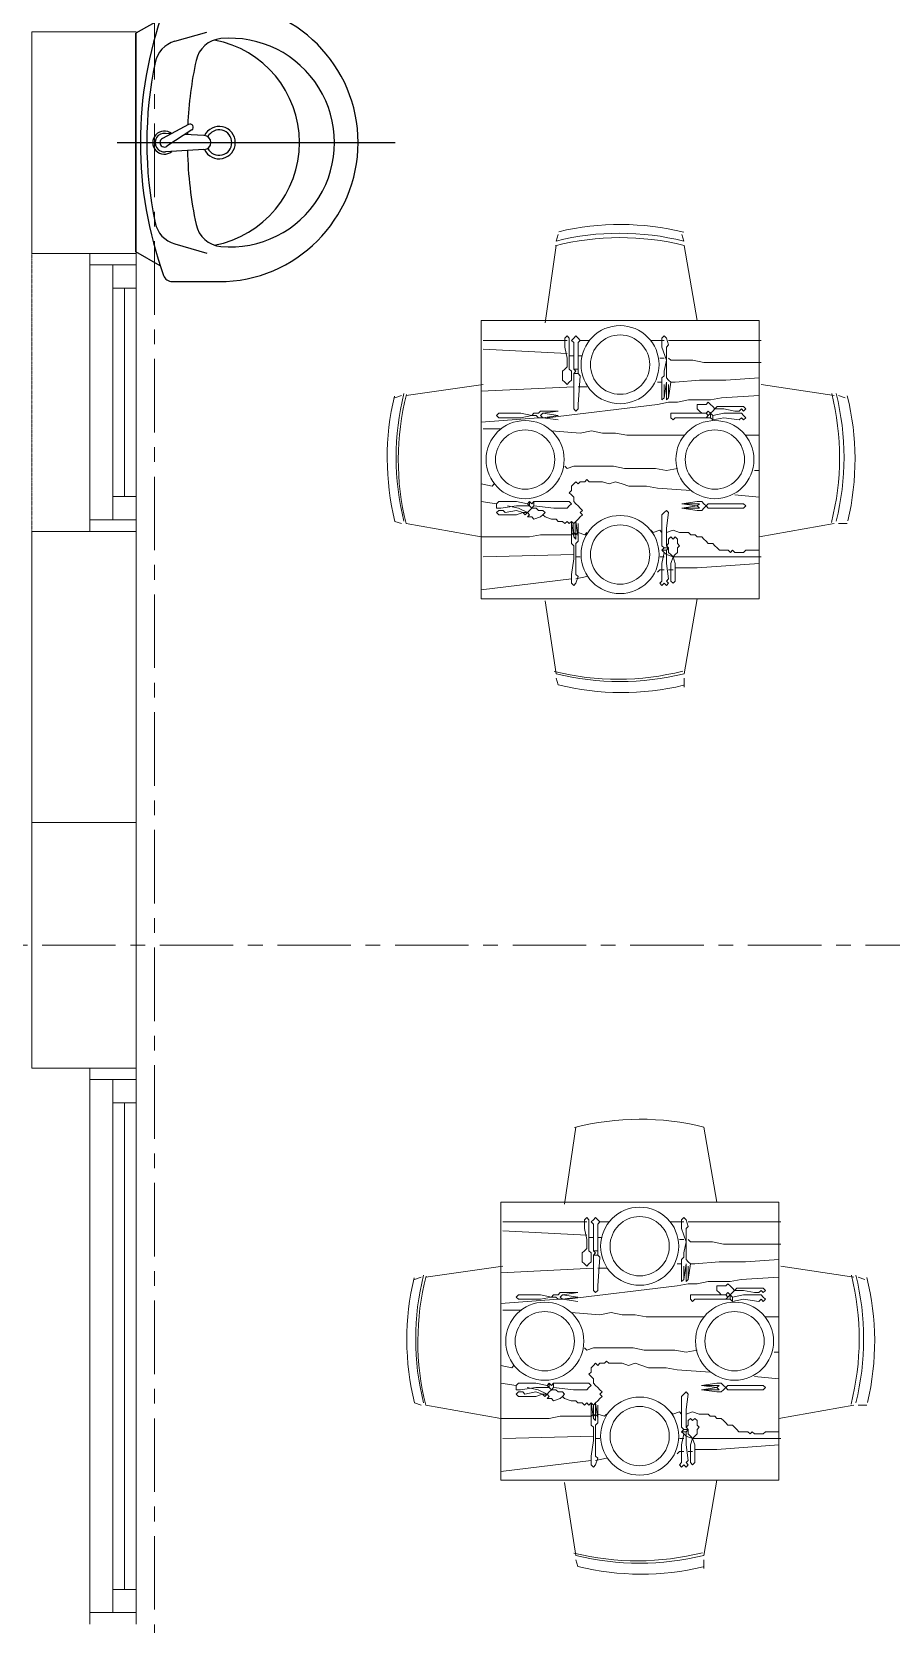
# Model space of a CAD drawing. Header units: millimetres. Extents: x 26027 to 581921, y 7230 to 233891.
# Drawn here: x 465586 to 467441, y 213980 to 217416 of the extents above; entities that cross this region are included whole.
import ezdxf

# ---------------------------------------------------------------- set-up
doc = ezdxf.new("R2010")
doc.units = ezdxf.units.MM
doc.header["$LTSCALE"] = 5
doc.linetypes.add('CENTER', pattern=[50.8, 31.75, -6.35, 6.35, -6.35])
doc.linetypes.add('HIDDEN2', pattern=[0.1875, 0.125, -0.0625])
for name, color, linetype, lineweight in [('Aluminum', 7, 'Continuous', 5), ('Proj', 7, 'HIDDEN2', 5), ('SANIT', 250, 'Continuous', 5), ('Structure', 20, 'Continuous', 5), ('Walls', 32, 'Continuous', 5)]:
    doc.layers.add(name, color=color, linetype=linetype, lineweight=lineweight)
for name, color, linetype in [('axes', 9, 'Continuous'), ('GE-ARCHITECTURAL_ELEMENTS', 8, 'Continuous'), ('PDF2_Geometry', 7, 'Continuous')]:
    doc.layers.add(name, color=color, linetype=linetype)

# ---------------------------------------------------------------- blocks, each defined once
blk = doc.blocks.new('lav-manta 60')
at = {"layer": 'GE-ARCHITECTURAL_ELEMENTS'}
for p, q in [((0, 0.04), (0, -0.56)), ((-0.2658, -0.0529), (-0.2358, 0)), ((-0.2358, 0), (0.2358, 0)), ((0.2658, -0.0529), (0.2358, 0)), ((-0.015, -0.1473), (-0.0199, -0.064)), ((0.0274, -0.121), (-0.0078, -0.0673)), ((0.0389, -0.1142), (0.0087, -0.0575)), ((0.0191, -0.077), (0.0199, -0.064)), ((-0.3, -0.0789), (-0.3, -0.18)), ((-0.2185, -0.0841), (-0.2383, -0.1537)), ((0.2185, -0.0841), (0.2383, -0.1537)), ((0.3, -0.0789), (0.3, -0.18)), ((0.015, -0.1473), (0.0174, -0.1057))]:
    blk.add_line(p, q, dxfattribs=at)
for centre, radius, start, end in [((0, -0.8557), 0.8457, 70.1771, 109.8229), ((0, -0.8696), 0.8457, 78.1914, 101.8086), ((-0.28, -0.0789), 0.02, 109.8229, 180), ((-0.1608, -0.1006), 0.06, 101.8086, 164.0794), ((0, -0.0617), 0.025, 320.7474, 220.368), ((0, -0.0617), 0.02, 353.2671, 186.682), ((0, -0.0617), 0.00966, 25.4127, 215.9577), ((0.1608, -0.1006), 0.06, 15.9206, 78.1914), ((0.28, -0.0789), 0.02, 0, 70.1771), ((-0.1645, -0.189), 0.06, 102.0883, 174.8142), ((0, -0.9572), 0.8457, 91.1572, 102.0883), ((0, -0.9572), 0.8457, 88.5486, 88.844), ((0.0332, -0.1176), 0.00666, 210.6852, 30.6852), ((0, -0.9572), 0.8457, 77.9117, 87.4274), ((0.1645, -0.189), 0.06, 5.1858, 77.9117), ((0, -0.1282), 0.2252, 190.6097, 349.3903), ((0, -0.18), 0.035, 115.3106, 64.6894), ((0, -0.18), 0.0275, 117.1496, 62.8504), ((0, -0.1473), 0.015, 180, 0), ((0, -0.18), 0.3, 180, 0), ((0, -0.2039), 0.2252, 174.8142, 5.1858)]:
    blk.add_arc(centre, radius, start, end, dxfattribs=at)

msp = doc.modelspace()

# ---------------------------------------------------------------- linework, layer by layer
at = {"layer": 'Aluminum'}
for p, q in [((465710.8, 216938.3, 0), (465710.8, 216338.3, 0)), ((465810.8, 216938.3, 0), (465810.8, 216338.3, 0)), ((465710.8, 216913.3, 0), (465810.8, 216913.3, 0)), ((465760.8, 216913.3, 0), (465760.8, 216363.3, 0)), ((465760.8, 216863.3, 0), (465810.8, 216863.3, 0)), ((465785.8, 216413.3, 0), (465785.8, 216863.3, 0)), ((465760.8, 216413.3, 0), (465810.8, 216413.3, 0)), ((465710.8, 216363.3, 0), (465810.8, 216363.3, 0)), ((465710.8, 215180.3, 0), (465710.8, 213980.3, 0)), ((465810.8, 215180.3, 0), (465810.8, 213980.3, 0)), ((465710.8, 215155.3, 0), (465810.8, 215155.3, 0)), ((465760.8, 215155.3, 0), (465760.8, 214005.3, 0)), ((465760.8, 215105.3, 0), (465810.8, 215105.3, 0)), ((465785.8, 214055.3, 0), (465785.8, 215105.3, 0)), ((465760.8, 214055.3, 0), (465810.8, 214055.3, 0)), ((465710.8, 214005.3, 0), (465810.8, 214005.3, 0))]:
    msp.add_line(p, q, dxfattribs=at)
at = {"layer": 'axes', "linetype": 'CENTER', "lineweight": 0}
for p, q in [((465850.8, 120285.6, 2.4), (465850.8, 230891.1, 2.4)), ((484308.8, 215445.3, 0), (460683, 215445.3, 0))]:
    msp.add_line(p, q, dxfattribs=at)
at = {"layer": 'PDF2_Geometry', "lineweight": 5, "elevation": -2.4}
for points in [[(466693.9, 216788.6), (466717.7, 216955.4)], [(466741.6, 216750.5), (466560.5, 216750.5)], [(466741.6, 216760), (466741.6, 216760)], [(466741.6, 216760), (466741.6, 216760)], [(466746.3, 216755.3), (466746.3, 216755.3)], [(466755.9, 216679), (466755.9, 216640.9), (466755.9, 216602.8), (466760.6, 216598), (466765.4, 216602.8), (466765.4, 216612.3), (466770.1, 216674.3), (466765.4, 216679), (466755.9, 216679), (466760.6, 216683.8), (466755.9, 216688.6), (466755.9, 216717.2), (466755.9, 216745.7), (466751.1, 216750.5), (466755.9, 216755.3), (466760.6, 216760), (466765.4, 216755.3), (466770.1, 216750.5), (466765.4, 216745.7), (466765.4, 216717.2), (466765.4, 216688.6), (466765.4, 216679)], [(466751.1, 216750.5), (466751.1, 216750.5)], [(466755.9, 216755.3), (466755.9, 216755.3)], [(466765.4, 216755.3), (466765.4, 216755.3)], [(466765.4, 216755.3), (466765.4, 216755.3)], [(466789.2, 216750.5), (466770.1, 216750.5)], [(466951.2, 216750.5), (466922.6, 216750.5)], [(466951.2, 216760), (466951.2, 216760)], [(466956, 216755.3), (466951.2, 216760)], [(466956, 216755.3), (466956, 216755.3)], [(466956, 216755.3), (466956, 216755.3)], [(467160.8, 216750.5), (466960.7, 216750.5)], [(466741.6, 216721.9), (466560.5, 216731.4)], [(466755.9, 216717.2), (466746.3, 216717.2)], [(466774.9, 216717.2), (466765.4, 216717.2)], [(466951.2, 216712.4), (466941.7, 216712.4)], [(467160.8, 216702.9), (467037, 216702.9), (467013.1, 216707.6), (466984.5, 216707.6), (466965.5, 216707.6), (466960.7, 216712.4)], [(466736.8, 216688.6), (466736.8, 216688.6)], [(466741.6, 216693.3), (466741.6, 216693.3)], [(466741.6, 216693.3), (466741.6, 216693.3)], [(466746.3, 216698.1), (466746.3, 216698.1)], [(466746.3, 216688.6), (466746.3, 216688.6)], [(466746.3, 216688.6), (466746.3, 216688.6)], [(466751.1, 216683.8), (466751.1, 216683.8)], [(466765.4, 216688.6), (466755.9, 216688.6), (466765.4, 216688.6)], [(466755.9, 216688.6), (466755.9, 216688.6)], [(466755.9, 216679), (466755.9, 216679)], [(466765.4, 216688.6), (466765.4, 216688.6)], [(466765.4, 216679), (466765.4, 216679)], [(466951.2, 216674.3), (466951.2, 216674.3)], [(466956, 216679), (466956, 216679)], [(466560.5, 216655.2), (466393.8, 216631.4)], [(466755.9, 216650.5), (466555.8, 216640.9)], [(466736.8, 216660), (466736.8, 216660)], [(466746.3, 216660), (466746.3, 216660)], [(466784.4, 216650.5), (466765.4, 216650.5)], [(466946.4, 216660), (466936.9, 216660)], [(466946.4, 216669.5), (466946.4, 216669.5)], [(466951.2, 216655.2), (466951.2, 216655.2)], [(466956, 216660), (466956, 216660)], [(466956, 216660), (466956, 216660)], [(466960.7, 216664.7), (466960.7, 216664.7)], [(466960.7, 216655.2), (466960.7, 216655.2)], [(467156.1, 216669.5), (467084.6, 216664.7), (467027.4, 216664.7), (466975, 216660), (466965.5, 216660)], [(467318.1, 216631.4), (467160.8, 216655.2)], [(466384.2, 216631.4), (466369.9, 216626.6)], [(467156.1, 216631.4), (467075.1, 216626.6), (467051.2, 216621.9), (467022.7, 216621.9), (467003.6, 216621.9), (466979.8, 216617.1), (466960.7, 216617.1), (466936.9, 216612.3), (466698.7, 216583.7)], [(466951.2, 216626.6), (466951.2, 216626.6)], [(466960.7, 216626.6), (466960.7, 216626.6)], [(467022.7, 216612.3), (467022.7, 216612.3)], [(467056, 216607.6), (467056, 216607.6)], [(467056, 216607.6), (467056, 216607.6)], [(467122.7, 216607.6), (467122.7, 216607.6)], [(467122.7, 216607.6), (467122.7, 216607.6)], [(467341.9, 216626.6), (467327.6, 216631.4)], [(466679.6, 216583.7), (466555.8, 216574.2)], [(466589.1, 216588.5), (466589.1, 216588.5)], [(466589.1, 216588.5), (466589.1, 216588.5)], [(466589.1, 216588.5), (466589.1, 216588.5)], [(466593.9, 216593.3), (466593.9, 216593.3)], [(466674.9, 216588.5), (466674.9, 216588.5)], [(466679.6, 216593.3), (466679.6, 216593.3)], [(466679.6, 216583.7), (466679.6, 216583.7)], [(466689.2, 216593.3), (466689.2, 216593.3)], [(466689.2, 216583.7), (466689.2, 216583.7)], [(466722.5, 216598), (466722.5, 216598)], [(466722.5, 216588.5), (466722.5, 216588.5)], [(466722.5, 216588.5), (466722.5, 216588.5)], [(466722.5, 216579), (466722.5, 216579)], [(466755.9, 216602.8), (466755.9, 216602.8)], [(466765.4, 216602.8), (466765.4, 216602.8)], [(467046.5, 216588.5), (467041.7, 216593.3), (467003.6, 216593.3), (466965.5, 216593.3), (466965.5, 216583.7), (466970.3, 216579), (466975, 216583.7), (467041.7, 216583.7)], [(466965.5, 216593.3), (466965.5, 216593.3)], [(466965.5, 216583.7), (466965.5, 216583.7)], [(467022.7, 216602.8), (467022.7, 216602.8)], [(467041.7, 216583.7), (467041.7, 216583.7)], [(467051.2, 216583.7), (467056, 216579), (467079.8, 216583.7), (467113.2, 216579), (467117.9, 216583.7), (467122.7, 216579), (467127.5, 216583.7), (467122.7, 216588.5), (467117.9, 216593.3), (467079.8, 216593.3), (467056, 216588.5), (467051.2, 216593.3)], [(467051.2, 216593.3), (467051.2, 216593.3)], [(467051.2, 216583.7), (467051.2, 216583.7)], [(467056, 216598), (467056, 216598)], [(467056, 216579), (467056, 216588.5)], [(467060.8, 216602.8), (467060.8, 216602.8)], [(467117.9, 216593.3), (467117.9, 216593.3)], [(467117.9, 216593.3), (467117.9, 216593.3)], [(467122.7, 216588.5), (467122.7, 216588.5)], [(467122.7, 216579), (467122.7, 216579)], [(466598.6, 216559.9), (466560.5, 216559.9)], [(466994.1, 216545.6), (466965.5, 216545.6), (466927.4, 216545.6), (466898.8, 216545.6), (466870.2, 216545.6), (466846.4, 216550.4), (466817.8, 216550.4), (466794, 216555.2), (466770.1, 216550.4), (466708.2, 216555.2)], [(467156.1, 216545.6), (467127.5, 216545.6)], [(466979.8, 216474.2), (466956, 216469.4), (466932.1, 216474.2), (466913.1, 216474.2), (466884.5, 216474.2), (466865.4, 216474.2), (466841.6, 216478.9), (466822.6, 216478.9), (466803.5, 216478.9), (466784.4, 216478.9), (466774.9, 216478.9), (466755.9, 216478.9), (466741.6, 216474.2), (466736.8, 216478.9)], [(467156.1, 216469.4), (467146.5, 216469.4)], [(466584.3, 216440.8), (466579.6, 216436.1), (466555.8, 216440.8)], [(467008.4, 216426.5), (466936.9, 216431.3), (466913.1, 216436.1), (466894, 216436.1), (466875, 216436.1), (466860.7, 216440.8), (466846.4, 216445.6), (466832.1, 216440.8), (466817.8, 216445.6), (466808.3, 216445.6), (466798.7, 216445.6), (466789.2, 216445.6), (466784.4, 216450.3), (466779.7, 216445.6), (466770.1, 216445.6), (466765.4, 216440.8), (466760.6, 216445.6), (466755.9, 216440.8), (466751.1, 216436.1), (466751.1, 216426.5), (466746.3, 216421.8), (466751.1, 216417), (466755.9, 216412.2), (466755.9, 216402.7), (466760.6, 216397.9), (466765.4, 216393.2), (466770.1, 216388.4), (466774.9, 216383.6), (466770.1, 216378.9), (466774.9, 216374.1), (466770.1, 216369.4), (466765.4, 216364.6), (466760.6, 216359.8), (466755.9, 216355.1), (466751.1, 216359.8), (466746.3, 216355.1), (466741.6, 216359.8), (466736.8, 216355.1), (466732, 216359.8), (466722.5, 216359.8), (466717.7, 216364.6), (466708.2, 216364.6), (466693.9, 216369.4), (466689.2, 216374.1)], [(466589.1, 216397.9), (466555.8, 216402.7)], [(466593.9, 216402.7), (466593.9, 216402.7)], [(466593.9, 216402.7), (466593.9, 216402.7)], [(466655.8, 216397.9), (466660.6, 216393.2), (466660.6, 216402.7)], [(466670.1, 216393.2), (466713, 216388.4), (466741.6, 216388.4), (466746.3, 216393.2), (466751.1, 216397.9), (466746.3, 216402.7), (466736.8, 216402.7), (466670.1, 216402.7)], [(466670.1, 216402.7), (466670.1, 216402.7)], [(467156.1, 216412.2), (467103.7, 216417)], [(466589.1, 216388.4), (466589.1, 216388.4)], [(466589.1, 216388.4), (466589.1, 216388.4)], [(466589.1, 216378.9), (466589.1, 216378.9)], [(466589.1, 216378.9), (466589.1, 216378.9)], [(466593.9, 216374.1), (466593.9, 216374.1)], [(466598.6, 216388.4), (466598.6, 216388.4)], [(466655.8, 216378.9), (466636.7, 216388.4), (466612.9, 216393.2)], [(466655.8, 216378.9), (466655.8, 216378.9)], [(466655.8, 216378.9), (466655.8, 216378.9)], [(466660.6, 216393.2), (466660.6, 216393.2)], [(466660.6, 216383.6), (466660.6, 216383.6)], [(466665.3, 216369.4), (466665.3, 216369.4)], [(466670.1, 216393.2), (466670.1, 216393.2)], [(466684.4, 216369.4), (466684.4, 216369.4)], [(466689.2, 216383.6), (466689.2, 216383.6)], [(466746.3, 216393.2), (466746.3, 216393.2)], [(466960.7, 216302.7), (466956, 216307.4), (466960.7, 216312.2), (466960.7, 216321.7), (466965.5, 216326.5), (466970.3, 216321.7), (466975, 216326.5), (466979.8, 216321.7), (466979.8, 216312.2), (466984.5, 216307.4), (466979.8, 216302.7), (466979.8, 216293.1), (466975, 216288.4), (466970.3, 216283.6), (466975, 216269.3), (466975, 216240.7), (466975, 216231.2), (466970.3, 216226.4), (466965.5, 216231.2), (466965.5, 216240.7), (466965.5, 216269.3), (466970.3, 216283.6), (466965.5, 216288.4), (466960.7, 216293.1), (466960.7, 216302.7), (466956, 216307.4), (466956, 216345.5), (466960.7, 216378.9), (466956, 216383.6), (466951.2, 216378.9), (466946.4, 216374.1), (466946.4, 216307.4), (466951.2, 216302.7), (466960.7, 216302.7), (466956, 216297.9), (466956, 216288.4), (466956, 216269.3), (466960.7, 216236), (466956, 216231.2), (466960.7, 216226.4), (466956, 216221.7), (466951.2, 216226.4), (466946.4, 216221.7), (466941.7, 216226.4), (466946.4, 216231.2), (466946.4, 216269.3), (466951.2, 216293.1), (466946.4, 216297.9)], [(466951.2, 216378.9), (466951.2, 216378.9)], [(466956, 216383.6), (466956, 216383.6)], [(466989.3, 216397.9), (466989.3, 216397.9)], [(466989.3, 216397.9), (466989.3, 216397.9)], [(466989.3, 216388.4), (466989.3, 216388.4)], [(466989.3, 216388.4), (466989.3, 216388.4)], [(467022.7, 216393.2), (467022.7, 216393.2)], [(467022.7, 216393.2), (467022.7, 216393.2)], [(467037, 216397.9), (467037, 216397.9)], [(467037, 216388.4), (467037, 216388.4)], [(467122.7, 216397.9), (467122.7, 216397.9)], [(467122.7, 216388.4), (467122.7, 216388.4)], [(467127.5, 216393.2), (467127.5, 216393.2)], [(467127.5, 216393.2), (467127.5, 216393.2)], [(466755.9, 216221.7), (466751.1, 216226.4), (466751.1, 216236), (466751.1, 216245.5), (466755.9, 216278.8), (466755.9, 216297.9), (466755.9, 216307.4), (466751.1, 216312.2), (466751.1, 216321.7), (466751.1, 216359.8), (466755.9, 216326.5), (466755.9, 216355.1), (466755.9, 216326.5), (466760.6, 216321.7), (466760.6, 216359.8), (466765.4, 216326.5), (466765.4, 216355.1), (466765.4, 216326.5), (466765.4, 216316.9), (466760.6, 216312.2), (466760.6, 216302.7), (466760.6, 216274.1), (466760.6, 216245.5), (466765.4, 216240.7), (466760.6, 216226.4), (466755.9, 216221.7), (466760.6, 216226.4)], [(466751.1, 216359.8), (466751.1, 216359.8)], [(466755.9, 216355.1), (466755.9, 216355.1)], [(466760.6, 216359.8), (466760.6, 216359.8)], [(466765.4, 216355.1), (466765.4, 216355.1)], [(466922.6, 216340.8), (466927.4, 216336), (466941.7, 216340.8), (466946.4, 216336)], [(466956, 216336), (466970.3, 216340.8), (466984.5, 216336), (466994.1, 216336), (467003.6, 216336), (467008.4, 216331.2), (467017.9, 216331.2), (467022.7, 216326.5), (467032.2, 216326.5), (467037, 216321.7), (467041.7, 216316.9), (467046.5, 216312.2), (467056, 216312.2), (467060.8, 216307.4), (467065.5, 216302.7), (467070.3, 216297.9), (467079.8, 216297.9), (467089.4, 216297.9), (467094.1, 216293.1), (467098.9, 216297.9), (467103.7, 216293.1), (467113.2, 216293.1), (467122.7, 216293.1), (467127.5, 216297.9), (467156.1, 216297.9)], [(467156.1, 216326.5), (467318.1, 216355.1)], [(467327.6, 216355.1), (467346.6, 216355.1)], [(466751.1, 216312.2), (466751.1, 216312.2)], [(466755.9, 216326.5), (466755.9, 216326.5)], [(466755.9, 216307.4), (466755.9, 216307.4)], [(466760.6, 216321.7), (466760.6, 216321.7)], [(466760.6, 216302.7), (466760.6, 216302.7)], [(466765.4, 216326.5), (466765.4, 216326.5)], [(466765.4, 216316.9), (466765.4, 216316.9)], [(466956, 216297.9), (466946.4, 216297.9), (466951.2, 216302.7)], [(466946.4, 216297.9), (466946.4, 216297.9)], [(466956, 216297.9), (466956, 216297.9)], [(466755.9, 216288.4), (466560.5, 216283.6)], [(466770.1, 216283.6), (466760.6, 216283.6)], [(466951.2, 216283.6), (466941.7, 216283.6)], [(467160.8, 216283.6), (466970.3, 216283.6), (466956, 216288.4), (466951.2, 216293.1)], [(466960.7, 216293.1), (466960.7, 216293.1)], [(466965.5, 216288.4), (466965.5, 216288.4)], [(466965.5, 216288.4), (466965.5, 216288.4)], [(466975, 216288.4), (466975, 216288.4)], [(466975, 216288.4), (466975, 216288.4)], [(467156.1, 216269.3), (467022.7, 216259.8), (466994.1, 216259.8), (466975, 216259.8)], [(466979.8, 216293.1), (466979.8, 216293.1)], [(466751.1, 216236), (466555.8, 216212.1)], [(466784.4, 216240.7), (466760.6, 216236)], [(466951.2, 216255), (466941.7, 216255), (466936.9, 216250.2)], [(466946.4, 216231.2), (466946.4, 216231.2)], [(466970.3, 216255), (466960.7, 216255)], [(466755.9, 216221.7), (466755.9, 216221.7)], [(466760.6, 216226.4), (466760.6, 216226.4)], [(466760.6, 216226.4), (466760.6, 216226.4)], [(466960.7, 216226.4), (466960.7, 216226.4)], [(466970.3, 216226.4), (466970.3, 216226.4)], [(466970.3, 216226.4), (466970.3, 216226.4)], [(466970.3, 216226.4), (466970.3, 216226.4)], [(466970.3, 216226.4), (466970.3, 216226.4)], [(466970.3, 216226.4), (466970.3, 216226.4)], [(466994.1, 216021.6), (466994.1, 216002.5)], [(466736.3, 214886.3), (466760.1, 215053)], [(466784, 214857.7), (466784, 214857.7)], [(466784, 214857.7), (466784, 214857.7)], [(466798.3, 214776.7), (466798.3, 214738.6), (466798.3, 214700.5), (466803, 214695.7), (466807.8, 214700.5), (466807.8, 214710), (466812.5, 214771.9), (466807.8, 214776.7), (466798.3, 214776.7), (466803, 214781.5), (466798.3, 214786.2), (466798.3, 214814.8), (466798.3, 214843.4), (466793.5, 214848.2), (466798.3, 214852.9), (466803, 214857.7), (466807.8, 214852.9), (466812.5, 214848.2), (466807.8, 214843.4), (466807.8, 214814.8), (466807.8, 214786.2), (466807.8, 214776.7)], [(466993.6, 214857.7), (466993.6, 214857.7)], [(466998.4, 214852.9), (466993.6, 214857.7)], [(466784, 214848.2), (466602.9, 214848.2)], [(466784, 214819.6), (466602.9, 214829.1)], [(466788.7, 214852.9), (466788.7, 214852.9)], [(466793.5, 214848.2), (466793.5, 214848.2)], [(466798.3, 214852.9), (466798.3, 214852.9)], [(466807.8, 214852.9), (466807.8, 214852.9)], [(466807.8, 214852.9), (466807.8, 214852.9)], [(466831.6, 214848.2), (466812.5, 214848.2)], [(466993.6, 214848.2), (466965, 214848.2)], [(466998.4, 214852.9), (466998.4, 214852.9)], [(466998.4, 214852.9), (466998.4, 214852.9)], [(467203.2, 214848.2), (467003.1, 214848.2)], [(466779.2, 214786.2), (466779.2, 214786.2)], [(466784, 214791), (466784, 214791)], [(466784, 214791), (466784, 214791)], [(466798.3, 214814.8), (466788.7, 214814.8)], [(466788.7, 214795.7), (466788.7, 214795.7)], [(466788.7, 214786.2), (466788.7, 214786.2)], [(466788.7, 214786.2), (466788.7, 214786.2)], [(466807.8, 214786.2), (466798.3, 214786.2), (466807.8, 214786.2)], [(466798.3, 214786.2), (466798.3, 214786.2)], [(466817.3, 214814.8), (466807.8, 214814.8)], [(466807.8, 214786.2), (466807.8, 214786.2)], [(466993.6, 214810), (466984.1, 214810)], [(467203.2, 214800.5), (467079.4, 214800.5), (467055.5, 214805.3), (467026.9, 214805.3), (467007.9, 214805.3), (467003.1, 214810)], [(466602.9, 214752.9), (466436.2, 214729)], [(466779.2, 214757.6), (466779.2, 214757.6)], [(466788.7, 214757.6), (466788.7, 214757.6)], [(466793.5, 214781.5), (466793.5, 214781.5)], [(466798.3, 214776.7), (466798.3, 214776.7)], [(466807.8, 214776.7), (466807.8, 214776.7)], [(466988.8, 214757.6), (466979.3, 214757.6)], [(466988.8, 214767.2), (466988.8, 214767.2)], [(466993.6, 214771.9), (466993.6, 214771.9)], [(466993.6, 214752.9), (466993.6, 214752.9)], [(466998.4, 214776.7), (466998.4, 214776.7)], [(466998.4, 214757.6), (466998.4, 214757.6)], [(466998.4, 214757.6), (466998.4, 214757.6)], [(467003.1, 214762.4), (467003.1, 214762.4)], [(467003.1, 214752.9), (467003.1, 214752.9)], [(467198.5, 214767.2), (467127, 214762.4), (467069.8, 214762.4), (467017.4, 214757.6), (467007.9, 214757.6)], [(467360.4, 214729), (467203.2, 214752.9)], [(466426.6, 214729), (466412.3, 214724.3)], [(466798.3, 214748.1), (466598.2, 214738.6)], [(467198.5, 214729), (467117.5, 214724.3), (467093.6, 214719.5), (467065.1, 214719.5), (467046, 214719.5), (467022.2, 214714.8), (467003.1, 214714.8), (466979.3, 214710), (466741.1, 214681.4)], [(466826.8, 214748.1), (466807.8, 214748.1)], [(466993.6, 214724.3), (466993.6, 214724.3)], [(467003.1, 214724.3), (467003.1, 214724.3)], [(467384.3, 214724.3), (467370, 214729)], [(466722, 214681.4), (466598.2, 214671.9)], [(466631.5, 214686.2), (466631.5, 214686.2)], [(466631.5, 214686.2), (466631.5, 214686.2)], [(466631.5, 214686.2), (466631.5, 214686.2)], [(466636.3, 214690.9), (466636.3, 214690.9)], [(466717.3, 214686.2), (466717.3, 214686.2)], [(466722, 214690.9), (466722, 214690.9)], [(466722, 214681.4), (466722, 214681.4)], [(466731.6, 214690.9), (466731.6, 214690.9)], [(466731.6, 214681.4), (466731.6, 214681.4)], [(466764.9, 214695.7), (466764.9, 214695.7)], [(466764.9, 214686.2), (466764.9, 214686.2)], [(466764.9, 214686.2), (466764.9, 214686.2)], [(466798.3, 214700.5), (466798.3, 214700.5)], [(466807.8, 214700.5), (466807.8, 214700.5)], [(467088.9, 214686.2), (467084.1, 214690.9), (467046, 214690.9), (467007.9, 214690.9), (467007.9, 214681.4), (467012.7, 214676.6), (467017.4, 214681.4), (467084.1, 214681.4)], [(467007.9, 214690.9), (467007.9, 214690.9)], [(467007.9, 214681.4), (467007.9, 214681.4)], [(467065.1, 214710), (467065.1, 214710)], [(467065.1, 214700.5), (467065.1, 214700.5)], [(467084.1, 214681.4), (467084.1, 214681.4)], [(467093.6, 214681.4), (467098.4, 214676.6), (467122.2, 214681.4), (467155.6, 214676.6), (467160.3, 214681.4), (467165.1, 214676.6), (467169.9, 214681.4), (467165.1, 214686.2), (467160.3, 214690.9), (467122.2, 214690.9), (467098.4, 214686.2), (467093.6, 214690.9)], [(467093.6, 214690.9), (467093.6, 214690.9)], [(467093.6, 214681.4), (467093.6, 214681.4)], [(467098.4, 214705.2), (467098.4, 214705.2)], [(467098.4, 214705.2), (467098.4, 214705.2)], [(467098.4, 214695.7), (467098.4, 214695.7)], [(467098.4, 214676.6), (467098.4, 214686.2)], [(467103.2, 214700.5), (467103.2, 214700.5)], [(467160.3, 214690.9), (467160.3, 214690.9)], [(467160.3, 214690.9), (467160.3, 214690.9)], [(467165.1, 214705.2), (467165.1, 214705.2)], [(467165.1, 214705.2), (467165.1, 214705.2)], [(467165.1, 214686.2), (467165.1, 214686.2)], [(466641, 214657.6), (466602.9, 214657.6)], [(467036.5, 214643.3), (467007.9, 214643.3), (466969.8, 214643.3), (466941.2, 214643.3), (466912.6, 214643.3), (466888.8, 214648.1), (466860.2, 214648.1), (466836.4, 214652.8), (466812.5, 214648.1), (466750.6, 214652.8)], [(466764.9, 214676.6), (466764.9, 214676.6)], [(467165.1, 214676.6), (467165.1, 214676.6)], [(467198.5, 214643.3), (467169.9, 214643.3)], [(467050.8, 214524.2), (466979.3, 214528.9), (466955.5, 214533.7), (466936.4, 214533.7), (466917.4, 214533.7), (466903.1, 214538.5), (466888.8, 214543.2), (466874.5, 214538.5), (466860.2, 214543.2), (466850.7, 214543.2), (466841.1, 214543.2), (466831.6, 214543.2), (466826.8, 214548), (466822.1, 214543.2), (466812.5, 214543.2), (466807.8, 214538.5), (466803, 214543.2), (466798.3, 214538.5), (466793.5, 214533.7), (466793.5, 214524.2), (466788.7, 214519.4), (466793.5, 214514.7), (466798.3, 214509.9), (466798.3, 214500.4), (466803, 214495.6), (466807.8, 214490.8), (466812.5, 214486.1), (466817.3, 214481.3), (466812.5, 214476.5), (466817.3, 214471.8), (466812.5, 214467), (466807.8, 214462.2), (466803, 214457.5), (466798.3, 214452.7), (466793.5, 214457.5), (466788.7, 214452.7), (466784, 214457.5), (466779.2, 214452.7), (466774.4, 214457.5), (466764.9, 214457.5), (466760.1, 214462.2), (466750.6, 214462.2), (466736.3, 214467), (466731.6, 214471.8)], [(467022.2, 214571.8), (466998.4, 214567.1), (466974.5, 214571.8), (466955.5, 214571.8), (466926.9, 214571.8), (466907.8, 214571.8), (466884, 214576.6), (466865, 214576.6), (466845.9, 214576.6), (466826.8, 214576.6), (466817.3, 214576.6), (466798.3, 214576.6), (466784, 214571.8), (466779.2, 214576.6)], [(467198.5, 214567.1), (467188.9, 214567.1)], [(466626.7, 214538.5), (466622, 214533.7), (466598.2, 214538.5)], [(467198.5, 214509.9), (467146.1, 214514.7)], [(466631.5, 214495.6), (466598.2, 214500.4)], [(466631.5, 214486.1), (466631.5, 214486.1)], [(466631.5, 214486.1), (466631.5, 214486.1)], [(466631.5, 214476.5), (466631.5, 214476.5)], [(466631.5, 214476.5), (466631.5, 214476.5)], [(466636.3, 214500.4), (466636.3, 214500.4)], [(466636.3, 214500.4), (466636.3, 214500.4)], [(466641, 214486.1), (466641, 214486.1)], [(466698.2, 214476.5), (466679.1, 214486.1), (466655.3, 214490.8)], [(466698.2, 214495.6), (466703, 214490.8), (466703, 214500.4)], [(466698.2, 214476.5), (466698.2, 214476.5)], [(466698.2, 214476.5), (466698.2, 214476.5)], [(466703, 214490.8), (466703, 214490.8)], [(466703, 214481.3), (466703, 214481.3)], [(466712.5, 214490.8), (466755.4, 214486.1), (466784, 214486.1), (466788.7, 214490.8), (466793.5, 214495.6), (466788.7, 214500.4), (466779.2, 214500.4), (466712.5, 214500.4)], [(466712.5, 214500.4), (466712.5, 214500.4)], [(466712.5, 214490.8), (466712.5, 214490.8)], [(466731.6, 214481.3), (466731.6, 214481.3)], [(466788.7, 214490.8), (466788.7, 214490.8)], [(467003.1, 214400.3), (466998.4, 214405.1), (467003.1, 214409.8), (467003.1, 214419.4), (467007.9, 214424.1), (467012.7, 214419.4), (467017.4, 214424.1), (467022.2, 214419.4), (467022.2, 214409.8), (467026.9, 214405.1), (467022.2, 214400.3), (467022.2, 214390.8), (467017.4, 214386), (467012.7, 214381.2), (467017.4, 214367), (467017.4, 214338.4), (467017.4, 214328.8), (467012.7, 214324.1), (467007.9, 214328.8), (467007.9, 214338.4), (467007.9, 214367), (467012.7, 214381.2), (467007.9, 214386), (467003.1, 214390.8), (467003.1, 214400.3), (466998.4, 214405.1), (466998.4, 214443.2), (467003.1, 214476.5), (466998.4, 214481.3), (466993.6, 214476.5), (466988.8, 214471.8), (466988.8, 214405.1), (466993.6, 214400.3), (467003.1, 214400.3), (466998.4, 214395.5), (466998.4, 214386), (466998.4, 214367), (467003.1, 214333.6), (466998.4, 214328.8), (467003.1, 214324.1), (466998.4, 214319.3), (466993.6, 214324.1), (466988.8, 214319.3), (466984.1, 214324.1), (466988.8, 214328.8), (466988.8, 214367), (466993.6, 214390.8), (466988.8, 214395.5)], [(466993.6, 214476.5), (466993.6, 214476.5)], [(466998.4, 214481.3), (466998.4, 214481.3)], [(467031.7, 214495.6), (467031.7, 214495.6)], [(467031.7, 214495.6), (467031.7, 214495.6)], [(467031.7, 214486.1), (467031.7, 214486.1)], [(467031.7, 214486.1), (467031.7, 214486.1)], [(467065.1, 214490.8), (467065.1, 214490.8)], [(467065.1, 214490.8), (467065.1, 214490.8)], [(467079.4, 214495.6), (467079.4, 214495.6)], [(467079.4, 214486.1), (467079.4, 214486.1)], [(467165.1, 214495.6), (467165.1, 214495.6)], [(467165.1, 214486.1), (467165.1, 214486.1)], [(467169.9, 214490.8), (467169.9, 214490.8)], [(467169.9, 214490.8), (467169.9, 214490.8)], [(466636.3, 214471.8), (466636.3, 214471.8)], [(466707.7, 214467), (466707.7, 214467)], [(466726.8, 214467), (466726.8, 214467)], [(466798.3, 214319.3), (466793.5, 214324.1), (466793.5, 214333.6), (466793.5, 214343.1), (466798.3, 214376.5), (466798.3, 214395.5), (466798.3, 214405.1), (466793.5, 214409.8), (466793.5, 214419.4), (466793.5, 214457.5), (466798.3, 214424.1), (466798.3, 214452.7), (466798.3, 214424.1), (466803, 214419.4), (466803, 214457.5), (466807.8, 214424.1), (466807.8, 214452.7), (466807.8, 214424.1), (466807.8, 214414.6), (466803, 214409.8), (466803, 214400.3), (466803, 214371.7), (466803, 214343.1), (466807.8, 214338.4), (466803, 214324.1), (466798.3, 214319.3), (466803, 214324.1)], [(466793.5, 214457.5), (466793.5, 214457.5)], [(466798.3, 214452.7), (466798.3, 214452.7)], [(466803, 214457.5), (466803, 214457.5)], [(466807.8, 214452.7), (466807.8, 214452.7)], [(467198.5, 214424.1), (467360.4, 214452.7)], [(467370, 214452.7), (467389, 214452.7)], [(466793.5, 214409.8), (466793.5, 214409.8)], [(466798.3, 214424.1), (466798.3, 214424.1)], [(466803, 214419.4), (466803, 214419.4)], [(466807.8, 214424.1), (466807.8, 214424.1)], [(466807.8, 214414.6), (466807.8, 214414.6)], [(466965, 214438.4), (466969.8, 214433.7), (466984.1, 214438.4), (466988.8, 214433.7)], [(466998.4, 214433.7), (467012.7, 214438.4), (467026.9, 214433.7), (467036.5, 214433.7), (467046, 214433.7), (467050.8, 214428.9), (467060.3, 214428.9), (467065.1, 214424.1), (467074.6, 214424.1), (467079.4, 214419.4), (467084.1, 214414.6), (467088.9, 214409.8), (467098.4, 214409.8), (467103.2, 214405.1), (467107.9, 214400.3), (467112.7, 214395.5), (467122.2, 214395.5), (467131.8, 214395.5), (467136.5, 214390.8), (467141.3, 214395.5), (467146.1, 214390.8), (467155.6, 214390.8), (467165.1, 214390.8), (467169.9, 214395.5), (467198.5, 214395.5)], [(466798.3, 214386), (466602.9, 214381.2)], [(466798.3, 214405.1), (466798.3, 214405.1)], [(466803, 214400.3), (466803, 214400.3)], [(466812.5, 214381.2), (466803, 214381.2)], [(466993.6, 214381.2), (466984.1, 214381.2)], [(466998.4, 214395.5), (466988.8, 214395.5), (466993.6, 214400.3)], [(466988.8, 214395.5), (466988.8, 214395.5)], [(467203.2, 214381.2), (467012.7, 214381.2), (466998.4, 214386), (466993.6, 214390.8)], [(466998.4, 214395.5), (466998.4, 214395.5)], [(467003.1, 214390.8), (467003.1, 214390.8)], [(467007.9, 214386), (467007.9, 214386)], [(467007.9, 214386), (467007.9, 214386)], [(467017.4, 214386), (467017.4, 214386)], [(467017.4, 214386), (467017.4, 214386)], [(467022.2, 214390.8), (467022.2, 214390.8)], [(466826.8, 214338.4), (466803, 214333.6)], [(466993.6, 214352.7), (466984.1, 214352.7), (466979.3, 214347.9)], [(467012.7, 214352.7), (467003.1, 214352.7)], [(467198.5, 214367), (467065.1, 214357.4), (467036.5, 214357.4), (467017.4, 214357.4)], [(466793.5, 214333.6), (466598.2, 214309.8)], [(466798.3, 214319.3), (466798.3, 214319.3)], [(466803, 214324.1), (466803, 214324.1)], [(466803, 214324.1), (466803, 214324.1)], [(466988.8, 214328.8), (466988.8, 214328.8)], [(467003.1, 214324.1), (467003.1, 214324.1)], [(467012.7, 214324.1), (467012.7, 214324.1)], [(467012.7, 214324.1), (467012.7, 214324.1)], [(467012.7, 214324.1), (467012.7, 214324.1)], [(467012.7, 214324.1), (467012.7, 214324.1)], [(467012.7, 214324.1), (467012.7, 214324.1)], [(467036.5, 214119.2), (467036.5, 214100.2)]]:
    msp.add_lwpolyline(points, dxfattribs=at)
for points in [[(466715.5, 216954.5, -0.124036), (466994.1, 216955.4), (467022.7, 216793.4)], [(466989.3, 216979.2), (466993.5, 216964.7, 0.122576), (466717.7, 216964.9), (466722.5, 216979.2)], [(466368.8, 216630.2, 0.120122), (466369.9, 216359.8), (466384.2, 216355.1)], [(466394.7, 216633.6, 0.124036), (466393.8, 216355.1), (466555.8, 216326.5), (466574.8, 216326.5), (466603.4, 216326.5), (466632, 216326.5), (466660.6, 216326.5), (466684.4, 216331.2), (466713, 216331.2), (466732, 216331.2), (466751.1, 216331.2), (466755.9, 216336), (466760.6, 216331.2), (466765.4, 216336), (466779.7, 216331.2), (466784.4, 216336)], [(467022.7, 216193.1), (466994.1, 216031.1, -0.122576), (466717.7, 216031.1), (466693.9, 216188.3)], [(466992.9, 216006.2, -0.120122), (466722.5, 216007.3), (466717.7, 216021.6)], [(466757.9, 215052.1, -0.124036), (467036.5, 215053), (467065.1, 214891)], [(466411.2, 214727.9, 0.120122), (466412.3, 214457.5), (466426.6, 214452.7)], [(466437.1, 214731.3, 0.124036), (466436.2, 214452.7), (466598.2, 214424.1), (466617.2, 214424.1), (466645.8, 214424.1), (466674.4, 214424.1), (466703, 214424.1), (466726.8, 214428.9), (466755.4, 214428.9), (466774.4, 214428.9), (466793.5, 214428.9), (466798.3, 214433.7), (466803, 214428.9), (466807.8, 214433.7), (466822.1, 214428.9), (466826.8, 214433.7)], [(467065.1, 214290.7), (467036.5, 214128.7, -0.122576), (466760.1, 214128.7), (466736.3, 214286)], [(467035.3, 214103.8, -0.120122), (466764.9, 214104.9), (466760.1, 214119.2)]]:
    msp.add_lwpolyline(points, format="xyb", dxfattribs=at)
for points in [[(466555.8, 216793.4), (466555.8, 216193.1), (467156.1, 216193.1), (467156.1, 216793.4)], [(466732, 216683.8), (466736.8, 216688.6), (466741.6, 216693.3), (466741.6, 216702.9), (466741.6, 216712.4), (466736.8, 216736.2), (466736.8, 216745.7), (466736.8, 216755.3), (466741.6, 216760), (466746.3, 216755.3), (466746.3, 216745.7), (466746.3, 216736.2), (466746.3, 216717.2), (466746.3, 216698.1), (466746.3, 216688.6), (466751.1, 216683.8), (466751.1, 216674.3), (466751.1, 216664.7), (466746.3, 216660), (466741.6, 216655.2), (466736.8, 216660), (466732, 216664.7), (466732, 216674.3)], [(466951.2, 216655.2), (466951.2, 216626.6), (466946.4, 216621.9), (466946.4, 216660), (466946.4, 216669.5), (466951.2, 216674.3), (466951.2, 216683.8), (466956, 216707.6), (466946.4, 216736.2), (466946.4, 216745.7), (466946.4, 216755.3), (466951.2, 216760), (466956, 216755.3), (466960.7, 216741), (466956, 216736.2), (466956, 216707.6), (466956, 216679), (466956, 216669.5), (466960.7, 216664.7), (466965.5, 216660), (466960.7, 216626.6), (466960.7, 216655.2), (466960.7, 216626.6), (466956, 216621.9), (466956, 216660), (466951.2, 216626.6)], [(467046.5, 216617.1), (467051.2, 216612.3), (467056, 216607.6), (467060.8, 216602.8), (467065.5, 216607.6), (467084.6, 216607.6), (467103.7, 216607.6), (467113.2, 216607.6), (467122.7, 216607.6), (467127.5, 216602.8), (467122.7, 216598), (467117.9, 216602.8), (467113.2, 216598), (467103.7, 216598), (467079.8, 216602.8), (467070.3, 216602.8), (467060.8, 216602.8), (467056, 216598), (467051.2, 216593.3), (467046.5, 216598), (467041.7, 216593.3), (467032.2, 216593.3), (467027.4, 216598), (467022.7, 216602.8), (467022.7, 216612.3), (467032.2, 216612.3), (467041.7, 216612.3)], [(466589.1, 216588.5), (466593.9, 216593.3), (466603.4, 216593.3), (466612.9, 216593.3), (466641.5, 216593.3), (466665.3, 216588.5), (466641.5, 216583.7), (466612.9, 216583.7), (466603.4, 216583.7), (466593.9, 216583.7)], [(466679.6, 216583.7), (466674.9, 216588.5), (466665.3, 216588.5), (466670.1, 216593.3), (466679.6, 216593.3), (466684.4, 216598), (466693.9, 216598), (466722.5, 216598), (466689.2, 216593.3), (466722.5, 216588.5), (466689.2, 216583.7), (466722.5, 216579), (466689.2, 216583.7)], [(466689.2, 216583.7), (466722.5, 216588.5), (466689.2, 216593.3), (466684.4, 216588.5)], [(467051.2, 216583.7), (467041.7, 216583.7), (467046.5, 216588.5), (467051.2, 216593.3)], [(466665.3, 216397.9), (466670.1, 216402.7), (466670.1, 216393.2), (466665.3, 216388.4), (466660.6, 216393.2), (466632, 216393.2), (466598.6, 216388.4), (466589.1, 216388.4), (466589.1, 216397.9), (466593.9, 216402.7), (466603.4, 216402.7), (466632, 216402.7), (466655.8, 216397.9), (466660.6, 216402.7)], [(467037, 216397.9), (467041.7, 216393.2), (467037, 216388.4), (467032.2, 216383.6), (467022.7, 216383.6), (466989.3, 216388.4), (467022.7, 216393.2), (466989.3, 216397.9), (467022.7, 216402.7), (467032.2, 216402.7)], [(466670.1, 216364.6), (466665.3, 216369.4), (466655.8, 216369.4), (466660.6, 216374.1), (466655.8, 216378.9), (466651, 216374.1), (466646.3, 216378.9), (466632, 216374.1), (466612.9, 216374.1), (466603.4, 216374.1), (466593.9, 216374.1), (466589.1, 216378.9), (466593.9, 216383.6), (466603.4, 216383.6), (466608.2, 216378.9), (466632, 216383.6), (466646.3, 216378.9), (466655.8, 216378.9), (466660.6, 216383.6), (466665.3, 216388.4), (466674.9, 216388.4), (466679.6, 216383.6), (466689.2, 216383.6), (466693.9, 216378.9), (466689.2, 216374.1), (466684.4, 216369.4)], [(467027.4, 216397.9), (467022.7, 216393.2), (466989.3, 216397.9)], [(466989.3, 216388.4), (467027.4, 216388.4), (467022.7, 216393.2)], [(467122.7, 216397.9), (467127.5, 216393.2), (467122.7, 216388.4), (467113.2, 216388.4), (467103.7, 216388.4), (467075.1, 216388.4), (467046.5, 216388.4), (467041.7, 216393.2), (467046.5, 216397.9), (467075.1, 216397.9), (467103.7, 216397.9), (467113.2, 216397.9)], [(466598.2, 214891), (466598.2, 214290.7), (467198.5, 214290.7), (467198.5, 214891)], [(466774.4, 214781.5), (466779.2, 214786.2), (466784, 214791), (466784, 214800.5), (466784, 214810), (466779.2, 214833.9), (466779.2, 214843.4), (466779.2, 214852.9), (466784, 214857.7), (466788.7, 214852.9), (466788.7, 214843.4), (466788.7, 214833.9), (466788.7, 214814.8), (466788.7, 214795.7), (466788.7, 214786.2), (466793.5, 214781.5), (466793.5, 214771.9), (466793.5, 214762.4), (466788.7, 214757.6), (466784, 214752.9), (466779.2, 214757.6), (466774.4, 214762.4), (466774.4, 214771.9)], [(466993.6, 214752.9), (466993.6, 214724.3), (466988.8, 214719.5), (466988.8, 214757.6), (466988.8, 214767.2), (466993.6, 214771.9), (466993.6, 214781.5), (466998.4, 214805.3), (466988.8, 214833.9), (466988.8, 214843.4), (466988.8, 214852.9), (466993.6, 214857.7), (466998.4, 214852.9), (467003.1, 214838.6), (466998.4, 214833.9), (466998.4, 214805.3), (466998.4, 214776.7), (466998.4, 214767.2), (467003.1, 214762.4), (467007.9, 214757.6), (467003.1, 214724.3), (467003.1, 214752.9), (467003.1, 214724.3), (466998.4, 214719.5), (466998.4, 214757.6), (466993.6, 214724.3)], [(466631.5, 214686.2), (466636.3, 214690.9), (466645.8, 214690.9), (466655.3, 214690.9), (466683.9, 214690.9), (466707.7, 214686.2), (466683.9, 214681.4), (466655.3, 214681.4), (466645.8, 214681.4), (466636.3, 214681.4)], [(466722, 214681.4), (466717.3, 214686.2), (466707.7, 214686.2), (466712.5, 214690.9), (466722, 214690.9), (466726.8, 214695.7), (466736.3, 214695.7), (466764.9, 214695.7), (466731.6, 214690.9), (466764.9, 214686.2), (466731.6, 214681.4), (466764.9, 214676.6), (466731.6, 214681.4)], [(466731.6, 214681.4), (466764.9, 214686.2), (466731.6, 214690.9), (466726.8, 214686.2)], [(467088.9, 214714.8), (467093.6, 214710), (467098.4, 214705.2), (467103.2, 214700.5), (467107.9, 214705.2), (467127, 214705.2), (467146.1, 214705.2), (467155.6, 214705.2), (467165.1, 214705.2), (467169.9, 214700.5), (467165.1, 214695.7), (467160.3, 214700.5), (467155.6, 214695.7), (467146.1, 214695.7), (467122.2, 214700.5), (467112.7, 214700.5), (467103.2, 214700.5), (467098.4, 214695.7), (467093.6, 214690.9), (467088.9, 214695.7), (467084.1, 214690.9), (467074.6, 214690.9), (467069.8, 214695.7), (467065.1, 214700.5), (467065.1, 214710), (467074.6, 214710), (467084.1, 214710)], [(467093.6, 214681.4), (467084.1, 214681.4), (467088.9, 214686.2), (467093.6, 214690.9)], [(466707.7, 214495.6), (466712.5, 214500.4), (466712.5, 214490.8), (466707.7, 214486.1), (466703, 214490.8), (466674.4, 214490.8), (466641, 214486.1), (466631.5, 214486.1), (466631.5, 214495.6), (466636.3, 214500.4), (466645.8, 214500.4), (466674.4, 214500.4), (466698.2, 214495.6), (466703, 214500.4)], [(466712.5, 214462.2), (466707.7, 214467), (466698.2, 214467), (466703, 214471.8), (466698.2, 214476.5), (466693.4, 214471.8), (466688.7, 214476.5), (466674.4, 214471.8), (466655.3, 214471.8), (466645.8, 214471.8), (466636.3, 214471.8), (466631.5, 214476.5), (466636.3, 214481.3), (466645.8, 214481.3), (466650.6, 214476.5), (466674.4, 214481.3), (466688.7, 214476.5), (466698.2, 214476.5), (466703, 214481.3), (466707.7, 214486.1), (466717.3, 214486.1), (466722, 214481.3), (466731.6, 214481.3), (466736.3, 214476.5), (466731.6, 214471.8), (466726.8, 214467)], [(467079.4, 214495.6), (467084.1, 214490.8), (467079.4, 214486.1), (467074.6, 214481.3), (467065.1, 214481.3), (467031.7, 214486.1), (467065.1, 214490.8), (467031.7, 214495.6), (467065.1, 214500.4), (467074.6, 214500.4)], [(467069.8, 214495.6), (467065.1, 214490.8), (467031.7, 214495.6)], [(467031.7, 214486.1), (467069.8, 214486.1), (467065.1, 214490.8)], [(467165.1, 214495.6), (467169.9, 214490.8), (467165.1, 214486.1), (467155.6, 214486.1), (467146.1, 214486.1), (467117.5, 214486.1), (467088.9, 214486.1), (467084.1, 214490.8), (467088.9, 214495.6), (467117.5, 214495.6), (467146.1, 214495.6), (467155.6, 214495.6)]]:
    msp.add_lwpolyline(points, close=True, dxfattribs=at)
at = {"layer": 'PDF2_Geometry', "lineweight": 5}
for centre, radius in [((466855.9, 216698.1, -2.4), 84.3), ((466855.9, 216698.1, -2.4), 64), ((466651, 216493.2, -2.4), 84.3), ((467060.8, 216493.2, -2.4), 84.3), ((466651, 216493.3, -2.4), 64), ((467060.8, 216493.3, -2.4), 64), ((466855.9, 216288.3, -2.4), 84.3), ((466855.9, 216288.4, -2.4), 64), ((466898.3, 214795.7, -2.4), 84.3), ((466898.3, 214795.8, -2.4), 64), ((466693.4, 214590.8, -2.4), 84.3), ((466693.4, 214590.9, -2.4), 64), ((467103.2, 214590.8, -2.4), 84.3), ((467103.2, 214590.9, -2.4), 64), ((466898.3, 214386, -2.4), 84.3), ((466898.3, 214386.1, -2.4), 64)]:
    msp.add_circle(centre, radius, dxfattribs=at)
for centre, radius, start, end in [((466855.9, 216430.6, -2.4), 570, 76.03, 103.4034), ((466942, 216498, -2.4), 569.7, 166.0235, 193.9765), ((466761, 216498, -2.4), 568.9, 345.7114, 13.994), ((466769.8, 216498, -2.4), 569.7, 346.0235, 13.9765), ((466793.3, 216493.2, -2.4), 570, 346.5966, 13.97), ((466851.1, 216588.1, -2.4), 568.9, 256.006, 284.2886), ((466984.4, 214595.6, -2.4), 569.7, 166.0235, 193.9765), ((466803.4, 214595.7, -2.4), 568.9, 345.7114, 13.994), ((466812.2, 214595.6, -2.4), 569.7, 346.0235, 13.9765), ((466835.7, 214590.9, -2.4), 570, 346.5966, 13.97), ((466893.5, 214685.8, -2.4), 568.9, 256.006, 284.2886)]:
    msp.add_arc(centre, radius, start, end, dxfattribs=at)
at = {"layer": 'Proj'}
msp.add_line((465585.8, 216338.3, 0), (465585.8, 216938.3, 0), dxfattribs=at)
at = {"layer": 'Structure', "elevation": 0}
msp.add_lwpolyline([(465585.8, 215180.3), (465810.8, 215180.3), (465810.8, 215710.3), (465585.8, 215710.3)], close=True, dxfattribs=at)
at = {"layer": 'Walls'}
for p, q in [((465585.8, 216938.3, 0), (465585.8, 217416.3, 0)), ((465810.8, 217416.3, 0), (465585.8, 217416.3, 0)), ((465810.8, 216938.3, 0), (465810.8, 217416.3, 0)), ((465810.8, 216938.3, 0), (465585.8, 216938.3, 0)), ((465585.8, 215710.3, 0), (465585.8, 216338.3, 0)), ((465585.8, 216338.3, 0), (465810.8, 216338.3, 0)), ((465810.8, 216338.3, 0), (465810.8, 215710.3, 0))]:
    msp.add_line(p, q, dxfattribs=at)

# ---------------------------------------------------------------- block references
at = {"layer": 'SANIT', "xscale": 1000.000000000223, "yscale": 1000.000000000223, "zscale": 1000.000000000223, "rotation": 90.00000000000001}
msp.add_blockref('lav-manta 60', (465810.2, 217177.3, 0), dxfattribs=at)

doc.saveas('drawing.dxf')
